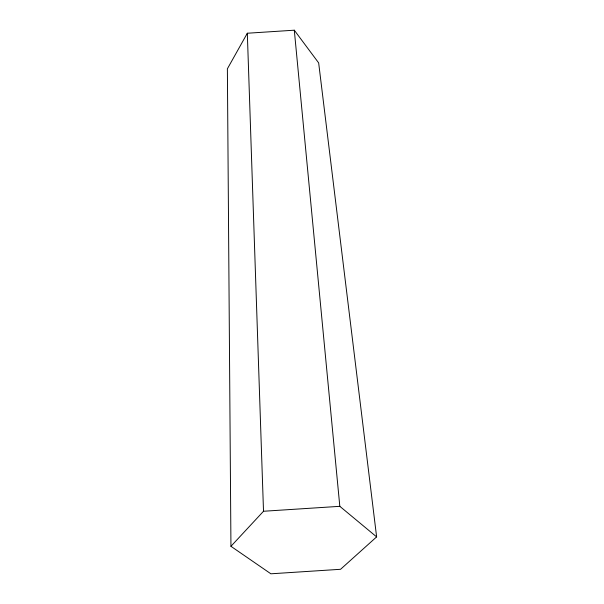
<?xml version="1.0" encoding="UTF-8"?>
<svg xmlns="http://www.w3.org/2000/svg" width="604" height="604" viewBox="0 0 604 604"><rect width="100%" height="100%" fill="white"/><g stroke="black" fill="none" stroke-linecap="round" stroke-linejoin="round"><path stroke-width="0.91" d="M247.323 33.235L227.376 68.811L230.947 546.303L270.886 573.8L340.558 569.293L376.624 536.888L318.663 62.907L294.299 30.2L247.323 33.235L263.51 511.256L230.947 546.303M263.51 511.256L339.818 506.326L376.624 536.888M294.299 30.2L339.818 506.326"/></g></svg>
